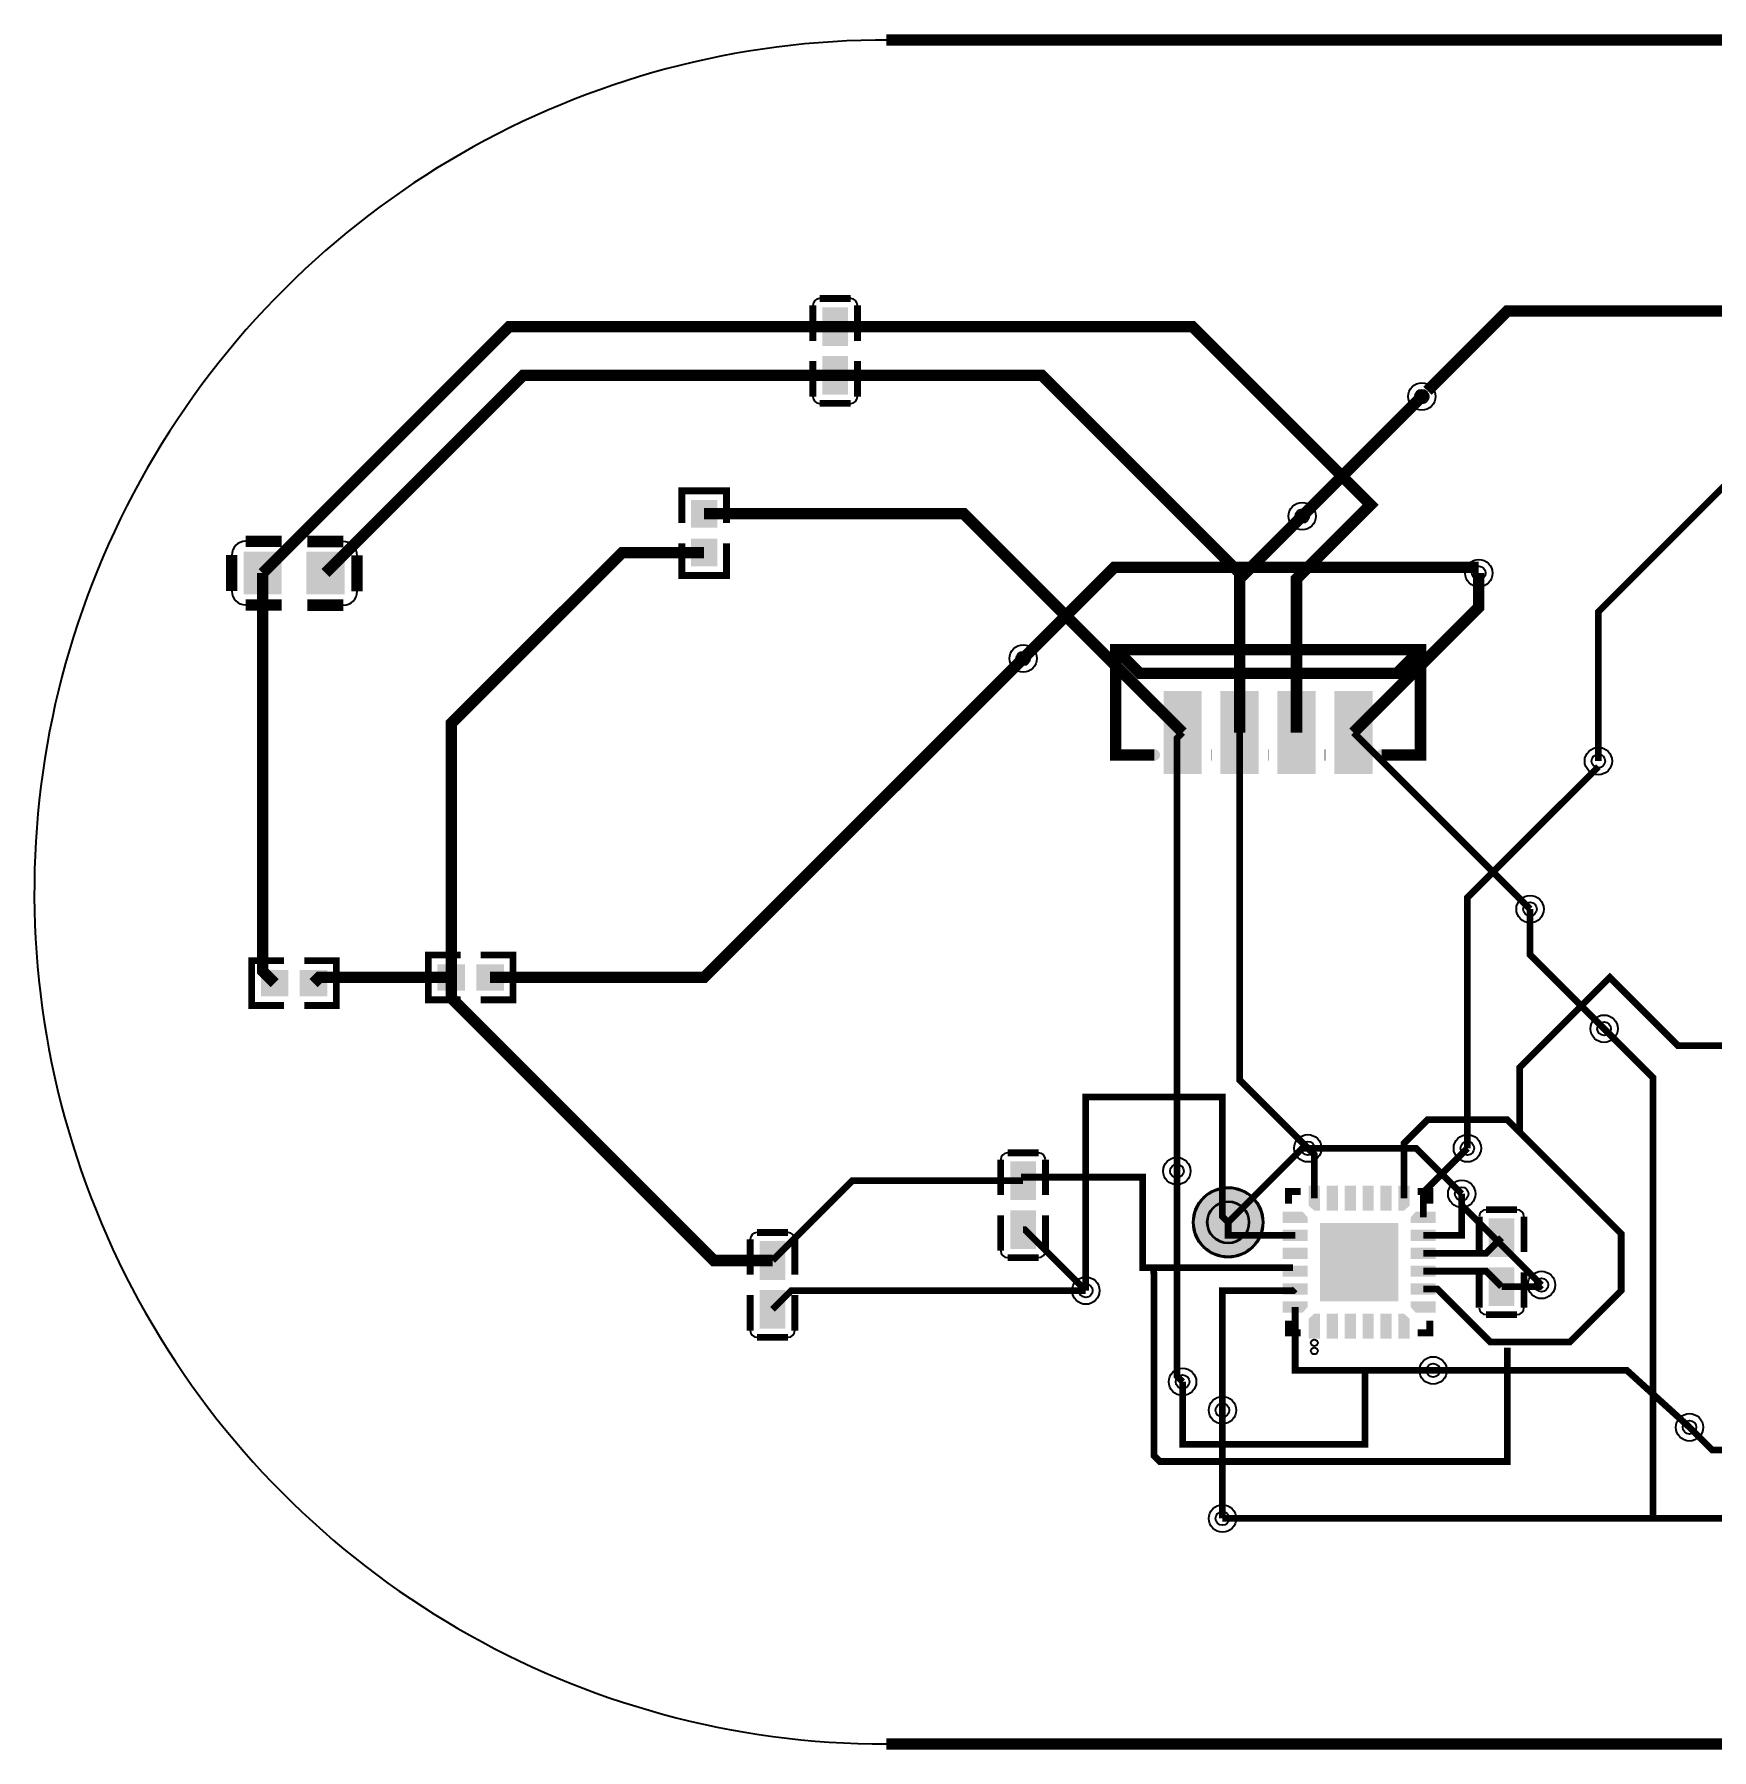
# Model space of a CAD drawing. Header units: millimetres. Extents: x -19 to 69, y -19.1 to 19.1.
# Drawn here: x -19 to 18.4, y -19.13 to 19.13 of the extents above; entities that cross this region are included whole.
import ezdxf

# ---------------------------------------------------------------- set-up
doc = ezdxf.new("R2010")
doc.units = ezdxf.units.MM
for name, color, linetype, true_color in [('BoardOutLine', 7, 'Continuous', 0xff00ff), ('BottomLayer', 7, 'Continuous', 0x0000ff), ('BottomSolderMaskLayer', 7, 'Continuous', 0xaa00ff), ('Document', 7, 'Continuous', 0xffffff), ('Hole', 7, 'Continuous', 0x222222), ('Multi-Layer', 7, 'Continuous', 0xc0c0c0), ('TopLayer', 7, 'Continuous', 0xff0000), ('TopPasteMaskLayer', 7, 'Continuous', 0x808080), ('TopSilkLayer', 7, 'Continuous', 0xffcc00), ('TopSolderMaskLayer', 7, 'Continuous', 0x800080)]:
    doc.layers.add(name, color=color, linetype=linetype, true_color=true_color)

msp = doc.modelspace()

# ---------------------------------------------------------------- hatches: boundary and pattern name
at = {"layer": 'BottomSolderMaskLayer'}
msp.add_hatch(color=256, dxfattribs=at).paths.add_polyline_path([(6.833, -7.366, 1), (8.407, -7.366, 1)])
at = {"layer": 'Document'}
for points in [[(5.973, 2.929), (5.109, 2.929), (5.092, 2.93), (5.076, 2.933), (5.06, 2.939), (5.046, 2.946), (5.032, 2.955), (5.019, 2.966), (5.008, 2.979), (4.999, 2.993), (4.992, 3.007), (4.986, 3.023), (4.983, 3.039), (4.982, 3.056), (4.982, 5.406), (4.983, 5.423), (4.986, 5.439), (4.992, 5.455), (4.999, 5.469), (5.008, 5.483), (5.019, 5.496), (5.032, 5.507), (5.046, 5.516), (5.06, 5.523), (5.076, 5.529), (5.092, 5.532), (5.109, 5.533), (11.909, 5.533), (11.926, 5.532), (11.942, 5.529), (11.958, 5.523), (11.973, 5.516), (11.986, 5.507), (11.999, 5.496), (12.01, 5.483), (12.019, 5.469), (12.026, 5.455), (12.032, 5.439), (12.035, 5.423), (12.036, 5.406), (12.036, 3.056), (12.035, 3.039), (12.032, 3.023), (12.026, 3.007), (12.019, 2.993), (12.01, 2.979), (11.999, 2.966), (11.986, 2.955), (11.973, 2.946), (11.958, 2.939), (11.942, 2.933), (11.926, 2.93), (11.909, 2.929), (11.045, 2.929), (11.029, 2.93), (11.012, 2.933), (10.997, 2.939), (10.982, 2.946), (10.968, 2.955), (10.955, 2.966), (10.944, 2.979), (10.935, 2.993), (10.928, 3.007), (10.922, 3.023), (10.919, 3.039), (10.918, 3.056), (10.919, 3.073), (10.922, 3.089), (10.928, 3.105), (10.935, 3.12), (10.944, 3.133), (10.955, 3.146), (10.968, 3.157), (10.982, 3.166), (10.997, 3.173), (11.012, 3.179), (11.029, 3.182), (11.045, 3.183), (11.782, 3.183), (11.782, 5.279), (5.236, 5.279), (5.236, 3.183), (5.973, 3.183), (5.989, 3.182), (6.006, 3.179), (6.021, 3.173), (6.036, 3.166), (6.05, 3.157), (6.063, 3.146), (6.074, 3.133), (6.083, 3.12), (6.09, 3.105), (6.096, 3.089), (6.099, 3.073), (6.1, 3.056), (6.099, 3.039), (6.096, 3.023), (6.09, 3.007), (6.083, 2.993), (6.074, 2.979), (6.063, 2.966), (6.05, 2.955), (6.036, 2.946), (6.021, 2.939), (6.006, 2.933), (5.989, 2.93), (5.973, 2.929)], [(5.649, 4.749), (5.632, 4.75), (5.616, 4.753), (5.6, 4.759), (5.586, 4.766), (5.572, 4.775), (5.559, 4.786), (5.054, 5.292), (5.038, 5.301), (5.024, 5.311), (5.012, 5.324), (5.001, 5.339), (4.993, 5.354), (4.987, 5.371), (4.983, 5.388), (4.982, 5.406), (4.983, 5.423), (4.986, 5.439), (4.992, 5.455), (4.999, 5.469), (5.008, 5.483), (5.019, 5.496), (5.032, 5.507), (5.046, 5.516), (5.06, 5.523), (5.076, 5.529), (5.092, 5.532), (5.109, 5.533), (5.119, 5.533), (5.136, 5.532), (5.152, 5.529), (5.168, 5.523), (5.183, 5.516), (5.196, 5.507), (5.209, 5.496), (5.702, 5.003), (11.326, 5.003), (11.819, 5.496), (11.832, 5.507), (11.846, 5.516), (11.86, 5.523), (11.876, 5.529), (11.892, 5.532), (11.909, 5.533), (11.926, 5.532), (11.942, 5.529), (11.958, 5.523), (11.973, 5.516), (11.986, 5.507), (11.999, 5.496), (12.01, 5.483), (12.019, 5.47), (12.026, 5.455), (12.032, 5.439), (12.035, 5.423), (12.036, 5.406), (12.035, 5.389), (12.032, 5.373), (12.026, 5.357), (12.019, 5.342), (12.01, 5.329), (11.999, 5.316), (11.469, 4.786), (11.456, 4.775), (11.443, 4.766), (11.428, 4.759), (11.412, 4.753), (11.396, 4.75), (11.379, 4.749), (5.649, 4.749)]]:
    msp.add_hatch(color=256, dxfattribs=at).paths.add_polyline_path(points)
at = {"layer": 'TopLayer'}
for points in [[(-0.873, 12.215), (-1.413, 12.215), (-1.413, 13.005), (-0.873, 13.005)], [(-0.873, 11.915), (-1.413, 11.915), (-1.413, 11.125), (-0.873, 11.125)], [(-4.334, 8.151), (-3.794, 8.151), (-3.794, 8.717), (-4.334, 8.717)], [(-4.334, 7.851), (-3.794, 7.851), (-3.794, 7.285), (-4.334, 7.285)], [(-13.508, 6.662), (-14.308, 6.662), (-14.308, 7.562), (-13.508, 7.562)], [(-12.108, 6.662), (-12.908, 6.662), (-12.908, 7.562), (-12.108, 7.562)], [(6.204, 4.456), (7.004, 4.456), (7.004, 2.656), (6.204, 2.656)], [(7.474, 4.456), (8.274, 4.456), (8.274, 2.656), (7.474, 2.656)], [(8.744, 4.456), (9.544, 4.456), (9.544, 2.656), (8.744, 2.656)], [(10.014, 4.456), (10.814, 4.456), (10.814, 2.656), (10.014, 2.656)], [(-13.358, -1.762), (-13.358, -2.302), (-13.924, -2.302), (-13.924, -1.762)], [(-13.058, -1.762), (-13.058, -2.302), (-12.492, -2.302), (-12.492, -1.762)], [(-9.421, -1.635), (-9.421, -2.175), (-9.987, -2.175), (-9.987, -1.635)], [(-9.121, -1.635), (-9.121, -2.175), (-8.555, -2.175), (-8.555, -1.635)], [(3.318, -6.835), (2.778, -6.835), (2.778, -6.045), (3.318, -6.045)], [(9.441, -6.575), (9.641, -6.575), (9.641, -7.08), (9.541, -7.081), (9.441, -6.981)], [(9.841, -6.575), (10.041, -6.575), (10.041, -7.08), (9.841, -7.08)], [(10.241, -6.575), (10.441, -6.575), (10.441, -7.08), (10.241, -7.08)], [(10.641, -6.575), (10.841, -6.575), (10.841, -7.08), (10.641, -7.08)], [(11.041, -6.575), (11.241, -6.575), (11.241, -7.08), (11.041, -7.08)], [(11.641, -6.575), (11.441, -6.575), (11.441, -7.08), (11.541, -7.081), (11.641, -6.981)], [(3.318, -7.135), (2.778, -7.135), (2.778, -7.925), (3.318, -7.925)], [(8.861, -7.155), (9.267, -7.155), (9.367, -7.255), (9.366, -7.355), (8.861, -7.355)], [(12.221, -7.155), (11.815, -7.155), (11.715, -7.255), (11.716, -7.355), (12.221, -7.355)], [(8.861, -7.555), (9.366, -7.555), (9.366, -7.755), (8.861, -7.755)], [(9.691, -7.405), (11.391, -7.405), (11.391, -9.105), (9.691, -9.105)], [(11.716, -7.555), (12.221, -7.555), (12.221, -7.755), (11.716, -7.755)], [(13.446, -8.105), (13.986, -8.105), (13.986, -7.315), (13.446, -7.315)], [(-2.27, -8.613), (-2.81, -8.613), (-2.81, -7.823), (-2.27, -7.823)], [(8.861, -7.955), (9.366, -7.955), (9.366, -8.155), (8.861, -8.155)], [(11.716, -7.955), (12.221, -7.955), (12.221, -8.155), (11.716, -8.155)], [(8.861, -8.355), (9.366, -8.355), (9.366, -8.555), (8.861, -8.555)], [(11.716, -8.355), (12.221, -8.355), (12.221, -8.555), (11.716, -8.555)], [(13.446, -8.405), (13.986, -8.405), (13.986, -9.195), (13.446, -9.195)], [(8.861, -8.755), (9.366, -8.755), (9.366, -8.955), (8.861, -8.955)], [(11.716, -8.755), (12.221, -8.755), (12.221, -8.955), (11.716, -8.955)], [(-2.27, -8.913), (-2.81, -8.913), (-2.81, -9.703), (-2.27, -9.703)], [(8.861, -9.355), (9.267, -9.355), (9.367, -9.255), (9.366, -9.155), (8.861, -9.155)], [(12.221, -9.355), (11.816, -9.355), (11.716, -9.255), (11.716, -9.155), (12.221, -9.155)], [(9.441, -9.935), (9.641, -9.935), (9.641, -9.43), (9.541, -9.43), (9.441, -9.53)], [(9.841, -9.43), (10.041, -9.43), (10.041, -9.935), (9.841, -9.935)], [(10.241, -9.43), (10.441, -9.43), (10.441, -9.935), (10.241, -9.935)], [(10.641, -9.43), (10.841, -9.43), (10.841, -9.935), (10.641, -9.935)], [(11.041, -9.43), (11.241, -9.43), (11.241, -9.935), (11.041, -9.935)], [(11.641, -9.935), (11.441, -9.935), (11.441, -9.43), (11.541, -9.43), (11.641, -9.53)]]:
    msp.add_hatch(color=256, dxfattribs=at).paths.add_polyline_path(points)
at = {"layer": 'TopPasteMaskLayer'}
for points in [[(-1.368, 12.845), (-0.918, 12.845), (-0.868, 12.795), (-0.868, 12.315), (-0.918, 12.245), (-1.368, 12.245), (-1.418, 12.315), (-1.418, 12.795)], [(-1.368, 11.885), (-0.918, 11.885), (-0.868, 11.815), (-0.868, 11.335), (-0.918, 11.285), (-1.368, 11.285), (-1.418, 11.335), (-1.418, 11.815)], [(-4.294, 8.136), (-3.834, 8.136), (-3.794, 8.176), (-3.794, 8.677), (-3.834, 8.717), (-4.294, 8.717), (-4.334, 8.677), (-4.334, 8.176)], [(-4.294, 7.866), (-3.834, 7.866), (-3.794, 7.826), (-3.794, 7.325), (-3.834, 7.285), (-4.294, 7.285), (-4.334, 7.325), (-4.334, 7.826)], [(-13.508, 6.662), (-14.308, 6.662), (-14.308, 7.562), (-13.508, 7.562)], [(-12.108, 6.662), (-12.908, 6.662), (-12.908, 7.562), (-12.108, 7.562)], [(6.204, 4.456), (7.004, 4.456), (7.004, 2.656), (6.204, 2.656)], [(7.474, 4.456), (8.274, 4.456), (8.274, 2.656), (7.474, 2.656)], [(8.744, 4.456), (9.544, 4.456), (9.544, 2.656), (8.744, 2.656)], [(10.014, 4.456), (10.814, 4.456), (10.814, 2.656), (10.014, 2.656)], [(-13.343, -1.802), (-13.343, -2.262), (-13.383, -2.302), (-13.884, -2.302), (-13.924, -2.262), (-13.924, -1.802), (-13.884, -1.762), (-13.383, -1.762)], [(-13.073, -1.802), (-13.073, -2.262), (-13.033, -2.302), (-12.532, -2.302), (-12.492, -2.262), (-12.492, -1.802), (-12.532, -1.762), (-13.033, -1.762)], [(-9.406, -1.675), (-9.406, -2.135), (-9.446, -2.175), (-9.947, -2.175), (-9.987, -2.135), (-9.987, -1.675), (-9.947, -1.635), (-9.446, -1.635)], [(-9.136, -1.675), (-9.136, -2.135), (-9.096, -2.175), (-8.595, -2.175), (-8.555, -2.135), (-8.555, -1.675), (-8.595, -1.635), (-9.096, -1.635)], [(2.823, -6.205), (3.273, -6.205), (3.323, -6.255), (3.323, -6.735), (3.273, -6.805), (2.823, -6.805), (2.773, -6.735), (2.773, -6.255)], [(9.641, -7.08), (9.641, -6.575), (9.441, -6.575), (9.441, -6.981), (9.541, -7.081)], [(10.041, -7.08), (10.041, -6.575), (9.841, -6.575), (9.841, -7.08)], [(10.441, -7.08), (10.441, -6.575), (10.241, -6.575), (10.241, -7.08)], [(10.641, -6.575), (10.641, -7.08), (10.841, -7.08), (10.841, -6.575)], [(11.041, -6.575), (11.041, -7.08), (11.241, -7.08), (11.241, -6.575)], [(11.641, -6.981), (11.641, -6.575), (11.441, -6.575), (11.441, -7.08), (11.541, -7.081)], [(2.823, -7.165), (3.273, -7.165), (3.323, -7.235), (3.323, -7.715), (3.273, -7.765), (2.823, -7.765), (2.773, -7.715), (2.773, -7.235)], [(8.861, -7.155), (8.861, -7.355), (9.366, -7.355), (9.367, -7.255), (9.267, -7.155)], [(11.815, -7.155), (11.715, -7.255), (11.716, -7.355), (12.221, -7.355), (12.221, -7.155)], [(8.861, -7.555), (8.861, -7.755), (9.366, -7.755), (9.366, -7.555)], [(9.821, -7.535), (11.261, -7.535), (11.261, -8.975), (9.821, -8.975)], [(12.221, -7.755), (12.221, -7.555), (11.716, -7.555), (11.716, -7.755)], [(13.941, -8.075), (13.491, -8.075), (13.441, -8.005), (13.441, -7.525), (13.491, -7.475), (13.941, -7.475), (13.991, -7.525), (13.991, -8.005)], [(-2.765, -7.983), (-2.315, -7.983), (-2.265, -8.033), (-2.265, -8.513), (-2.315, -8.583), (-2.765, -8.583), (-2.815, -8.513), (-2.815, -8.033)], [(8.861, -7.955), (8.861, -8.155), (9.366, -8.155), (9.366, -7.955)], [(12.221, -8.155), (12.221, -7.955), (11.716, -7.955), (11.716, -8.155)], [(8.861, -8.355), (8.861, -8.555), (9.366, -8.555), (9.366, -8.355)], [(12.221, -8.555), (12.221, -8.355), (11.716, -8.355), (11.716, -8.555)], [(8.861, -8.755), (8.861, -8.955), (9.366, -8.955), (9.366, -8.755)], [(12.221, -8.955), (12.221, -8.755), (11.716, -8.755), (11.716, -8.955)], [(13.941, -9.035), (13.491, -9.035), (13.441, -8.985), (13.441, -8.505), (13.491, -8.435), (13.941, -8.435), (13.991, -8.505), (13.991, -8.985)], [(-2.765, -8.943), (-2.315, -8.943), (-2.265, -9.013), (-2.265, -9.493), (-2.315, -9.543), (-2.765, -9.543), (-2.815, -9.493), (-2.815, -9.013)], [(8.861, -9.155), (8.861, -9.355), (9.267, -9.355), (9.367, -9.255), (9.366, -9.155)], [(12.221, -9.355), (12.221, -9.155), (11.716, -9.155), (11.716, -9.255), (11.816, -9.355)], [(9.641, -9.43), (9.541, -9.43), (9.441, -9.53), (9.441, -9.935), (9.641, -9.935)], [(9.841, -9.43), (9.841, -9.935), (10.041, -9.935), (10.041, -9.43)], [(10.441, -9.935), (10.441, -9.43), (10.241, -9.43), (10.241, -9.935)], [(10.841, -9.935), (10.841, -9.43), (10.641, -9.43), (10.641, -9.935)], [(11.241, -9.935), (11.241, -9.43), (11.041, -9.43), (11.041, -9.935)], [(11.541, -9.43), (11.441, -9.43), (11.441, -9.935), (11.641, -9.935), (11.641, -9.53)]]:
    msp.add_hatch(color=256, dxfattribs=at).paths.add_polyline_path(points)
at = {"layer": 'TopSolderMaskLayer'}
for points in [[(-0.856, 12.178), (-1.43, 12.178), (-1.43, 13.042), (-0.856, 13.042)], [(-0.856, 11.952), (-1.43, 11.952), (-1.43, 11.088), (-0.856, 11.088)], [(-4.358, 8.124), (-3.77, 8.124), (-3.77, 8.743), (-4.358, 8.743)], [(-4.358, 7.878), (-3.77, 7.878), (-3.77, 7.259), (-4.358, 7.259)], [(-13.483, 6.637), (-14.333, 6.637), (-14.333, 7.587), (-13.483, 7.587)], [(-12.083, 6.637), (-12.933, 6.637), (-12.933, 7.587), (-12.083, 7.587)], [(6.179, 4.481), (7.029, 4.481), (7.029, 2.631), (6.179, 2.631)], [(7.449, 4.481), (8.299, 4.481), (8.299, 2.631), (7.449, 2.631)], [(8.719, 4.481), (9.569, 4.481), (9.569, 2.631), (8.719, 2.631)], [(9.989, 4.481), (10.839, 4.481), (10.839, 2.631), (9.989, 2.631)], [(-13.333, -1.737), (-13.333, -2.327), (-13.949, -2.327), (-13.949, -1.737)], [(-13.083, -1.737), (-13.083, -2.327), (-12.467, -2.327), (-12.467, -1.737)], [(-9.396, -1.61), (-9.396, -2.2), (-10.012, -2.2), (-10.012, -1.61)], [(-9.146, -1.61), (-9.146, -2.2), (-8.53, -2.2), (-8.53, -1.61)], [(3.335, -6.872), (2.761, -6.872), (2.761, -6.008), (3.335, -6.008)], [(6.833, -7.366, 1), (8.407, -7.366, 1)], [(9.416, -6.55), (9.666, -6.55), (9.666, -7.105), (9.541, -7.106), (9.416, -6.996)], [(9.816, -6.55), (10.066, -6.55), (10.066, -7.105), (9.816, -7.105)], [(10.216, -6.55), (10.467, -6.55), (10.467, -7.105), (10.216, -7.105)], [(10.616, -6.55), (10.866, -6.55), (10.866, -7.105), (10.616, -7.105)], [(11.016, -6.55), (11.266, -6.55), (11.266, -7.105), (11.016, -7.105)], [(11.666, -6.55), (11.416, -6.55), (11.416, -7.105), (11.541, -7.106), (11.666, -6.996)], [(3.335, -7.098), (2.761, -7.098), (2.761, -7.962), (3.335, -7.962)], [(8.836, -7.13), (9.282, -7.13), (9.392, -7.255), (9.391, -7.38), (8.836, -7.38)], [(12.246, -7.13), (11.8, -7.13), (11.69, -7.255), (11.691, -7.38), (12.246, -7.38)], [(8.836, -7.53), (9.391, -7.53), (9.391, -7.78), (8.836, -7.78)], [(9.666, -7.38), (11.416, -7.38), (11.416, -9.13), (9.666, -9.13)], [(11.691, -7.53), (12.246, -7.53), (12.246, -7.78), (11.691, -7.78)], [(13.429, -8.142), (14.003, -8.142), (14.003, -7.278), (13.429, -7.278)], [(-2.253, -8.65), (-2.827, -8.65), (-2.827, -7.786), (-2.253, -7.786)], [(8.836, -7.93), (9.391, -7.93), (9.391, -8.181), (8.836, -8.181)], [(11.691, -7.93), (12.246, -7.93), (12.246, -8.181), (11.691, -8.181)], [(8.836, -8.33), (9.391, -8.33), (9.391, -8.58), (8.836, -8.58)], [(11.691, -8.33), (12.246, -8.33), (12.246, -8.58), (11.691, -8.58)], [(13.429, -8.368), (14.003, -8.368), (14.003, -9.232), (13.429, -9.232)], [(8.836, -8.73), (9.391, -8.73), (9.391, -8.98), (8.836, -8.98)], [(11.691, -8.73), (12.246, -8.73), (12.246, -8.98), (11.691, -8.98)], [(-2.253, -8.876), (-2.827, -8.876), (-2.827, -9.74), (-2.253, -9.74)], [(8.836, -9.38), (9.282, -9.38), (9.392, -9.255), (9.391, -9.13), (8.836, -9.13)], [(12.246, -9.381), (11.8, -9.381), (11.69, -9.255), (11.691, -9.13), (12.246, -9.13)], [(9.416, -9.961), (9.667, -9.961), (9.667, -9.405), (9.541, -9.404), (9.416, -9.514)], [(9.816, -9.405), (10.066, -9.405), (10.066, -9.96), (9.816, -9.96)], [(10.216, -9.405), (10.467, -9.405), (10.467, -9.96), (10.216, -9.96)], [(10.616, -9.405), (10.866, -9.405), (10.866, -9.96), (10.616, -9.96)], [(11.016, -9.405), (11.266, -9.405), (11.266, -9.96), (11.016, -9.96)], [(11.666, -9.96), (11.416, -9.96), (11.416, -9.405), (11.541, -9.404), (11.666, -9.514)]]:
    msp.add_hatch(color=256, dxfattribs=at).paths.add_polyline_path(points)

# ---------------------------------------------------------------- linework, layer by layer
at = {"layer": 'BoardOutLine', "const_width": 0.254}
for points in [[(0, 19), (50, 19)], [(0, -19), (50, -19)]]:
    msp.add_lwpolyline(points, dxfattribs=at)
at = {"layer": 'BoardOutLine'}
msp.add_arc((0, 0), 19, 88.8075, 270, dxfattribs=at)
at = {"layer": 'BottomLayer'}
for points, const_width in [([(9.271, 8.382), (11.938, 11.049), (11.938, 11.176)], 0.254), ([(3.048, 5.207), (5.08, 7.239), (13.208, 7.239)], 0.254), ([(12.954, -5.715), (12.954, -0.127), (15.875, 2.794)], 0.15), ([(16.002, -3.048), (14.351, -1.397), (14.351, -0.381)], 0.15), ([(4.445, -8.89), (4.445, -4.572), (7.493, -4.572), (7.493, -7.239), (7.62, -7.366)], 0.15), ([(7.62, -7.366), (9.271, -5.715), (9.398, -5.715)], 0.15), ([(9.398, -5.715), (11.811, -5.715), (12.827, -6.731)], 0.15), ([(6.477, -6.223), (6.477, -10.795), (6.604, -10.922)], 0.15), ([(12.827, -6.731), (12.827, -6.985), (14.605, -8.763)], 0.15), ([(12.192, -10.668), (16.51, -10.668), (17.907, -11.938)], 0.15), ([(7.493, -11.557), (7.493, -13.97)], 0.15)]:
    msp.add_lwpolyline(points, dxfattribs=dict(at, const_width=const_width))
at = {"layer": 'BottomSolderMaskLayer'}
for radius in [0.787, 0.472]:
    msp.add_circle((7.62, -7.366), radius, dxfattribs=at)
at = {"layer": 'Document'}
msp.add_circle((9.541, -10.055), 0.0749, dxfattribs=at)
at = {"layer": 'Hole'}
for centre in [(11.938, 11.049), (9.271, 8.382), (13.208, 7.112), (3.048, 5.207), (15.875, 2.921), (14.351, -0.381), (16.002, -3.048), (9.398, -5.715), (12.954, -5.715), (6.477, -6.223), (12.827, -6.731), (4.445, -8.89), (14.605, -8.763), (12.192, -10.668), (6.604, -10.922), (7.493, -11.557), (17.907, -11.938), (7.493, -13.97)]:
    msp.add_circle(centre, 0.152, dxfattribs=at)
at = {"layer": 'Multi-Layer'}
for centre, radius in [((11.938, 11.049), 0.305), ((9.271, 8.382), 0.305), ((13.208, 7.112), 0.305), ((3.048, 5.207), 0.305), ((15.875, 2.921), 0.305), ((14.351, -0.381), 0.305), ((16.002, -3.048), 0.305), ((9.398, -5.715), 0.305), ((12.954, -5.715), 0.305), ((6.477, -6.223), 0.305), ((12.827, -6.731), 0.305), ((7.62, -7.366), 0.762), ((7.62, -7.366), 0.457), ((4.445, -8.89), 0.305), ((14.605, -8.763), 0.305), ((6.604, -10.922), 0.305), ((12.192, -10.668), 0.305), ((7.493, -11.557), 0.305), ((17.907, -11.938), 0.305), ((7.493, -13.97), 0.305)]:
    msp.add_circle(centre, radius, dxfattribs=at)
at = {"layer": 'TopLayer'}
for points, const_width in [([(20.039, 12.954), (13.843, 12.954), (12.065, 11.176)], 0.254), ([(-13.908, 7.112), (-8.41, 12.61), (-1.143, 12.61)], 0.254), ([(-1.143, 12.61), (6.821, 12.61), (10.795, 8.636), (9.144, 6.985), (9.144, 3.556)], 0.254), ([(-12.508, 7.112), (-8.1, 11.52), (-1.143, 11.52)], 0.254), ([(7.874, 3.556), (7.874, 7.112), (3.466, 11.52), (-1.143, 11.52)], 0.254), ([(20.039, 10.414), (15.875, 6.25), (15.875, 2.921)], 0.15), ([(6.604, 3.556), (1.726, 8.434), (-4.064, 8.434)], 0.254), ([(7.874, 3.556), (7.874, 6.985), (9.271, 8.382)], 0.254), ([(-9.704, -1.905), (-9.704, 3.758), (-5.894, 7.568), (-4.064, 7.568)], 0.254), ([(14.118, -5.355), (14.118, -3.916), (16.129, -1.905), (17.653, -3.429), (32.893, -3.429), (32.893, 1.778), (38.989, 7.874)], 0.15), ([(-13.908, 7.112), (-13.908, -1.765), (-13.641, -2.032)], 0.254), ([(10.414, 3.556), (13.208, 6.35), (13.208, 7.112)], 0.254), ([(-8.838, -1.905), (-4.064, -1.905), (3.048, 5.207)], 0.254), ([(6.604, 3.556), (6.477, 3.429), (6.477, -6.223)], 0.15), ([(7.874, 3.556), (7.874, -4.191), (9.398, -5.715)], 0.15), ([(10.414, 3.556), (14.351, -0.381)], 0.15), ([(-12.775, -2.032), (-12.648, -1.905), (-9.704, -1.905)], 0.254), ([(-9.704, -1.905), (-9.704, -2.361), (-3.847, -8.218), (-2.54, -8.218)], 0.254), ([(17.092, -13.97), (17.092, -4.138), (16.002, -3.048)], 0.15), ([(11.541, -6.828), (11.541, -5.604), (12.065, -5.08), (13.843, -5.08), (16.383, -7.62), (16.383, -8.89), (15.24, -10.033), (13.462, -10.033), (12.284, -8.855), (11.969, -8.855)], 0.15), ([(9.541, -6.828), (9.541, -5.858), (9.398, -5.715)], 0.15), ([(11.969, -7.255), (11.969, -6.701), (12.954, -5.715)], 0.15), ([(-2.54, -8.218), (-0.762, -6.44), (3.048, -6.44)], 0.15), ([(3, -6.36), (5.715, -6.36), (5.715, -8.377), (9.065, -8.377)], 0.15), ([(11.969, -7.656), (12.827, -7.656), (12.827, -6.731)], 0.15), ([(3.048, -7.53), (3.085, -7.53), (4.445, -8.89)], 0.15), ([(9.114, -7.656), (7.62, -7.656), (7.62, -7.366)], 0.15), ([(11.969, -8.055), (13.371, -8.055), (13.716, -7.71)], 0.15), ([(5.959, -8.377), (5.969, -8.709), (5.969, -12.573), (6.096, -12.7), (13.843, -12.7), (13.843, -10.16)], 0.15), ([(11.969, -8.455), (13.371, -8.455), (13.716, -8.8)], 0.15), ([(9.114, -8.855), (9.078, -8.89), (7.493, -8.89), (7.493, -11.557)], 0.15), ([(13.716, -8.8), (14.568, -8.8), (14.605, -8.763)], 0.15), ([(-2.54, -9.308), (-2.122, -8.89), (4.445, -8.89)], 0.15), ([(9.114, -9.255), (9.114, -10.668), (12.192, -10.668)], 0.15), ([(6.604, -10.922), (6.604, -12.319), (10.671, -12.316), (10.671, -10.668)], 0.15), ([(20.039, -12.446), (18.415, -12.446), (17.907, -11.938)], 0.15), ([(20.039, -14.986), (19.023, -13.97), (7.493, -13.97)], 0.15)]:
    msp.add_lwpolyline(points, dxfattribs=dict(at, const_width=const_width))
at = {"layer": 'TopSilkLayer'}
for points, const_width in [([(-1.642, 13.081), (-1.642, 12.291)], 0.152), ([(-0.797, 13.234), (-1.489, 13.234)], 0.152), ([(-0.644, 12.291), (-0.644, 13.081)], 0.152), ([(-1.642, 11.049), (-1.642, 11.839)], 0.152), ([(-0.644, 11.839), (-0.644, 11.049)], 0.152), ([(-0.797, 10.896), (-1.489, 10.896)], 0.152), ([(-4.563, 8.227), (-4.563, 8.945), (-3.565, 8.945), (-3.565, 8.227)], 0.152), ([(-13.488, 7.822), (-14.288, 7.822)], 0.254), ([(-12.912, 7.816), (-12.112, 7.816)], 0.254), ([(-4.563, 7.775), (-4.563, 7.057), (-3.565, 7.057), (-3.565, 7.775)], 0.152), ([(-14.598, 6.712), (-14.598, 7.512)], 0.254), ([(-11.803, 6.706), (-11.803, 7.506)], 0.254), ([(-13.488, 6.402), (-14.288, 6.402)], 0.254), ([(-12.912, 6.397), (-12.112, 6.397)], 0.254), ([(5.109, 5.406), (5.119, 5.406), (5.649, 4.876), (11.379, 4.876), (11.909, 5.406)], 0.254), ([(5.973, 3.056), (5.109, 3.056), (5.109, 5.406), (11.909, 5.406), (11.909, 3.056), (11.045, 3.056)], 0.254), ([(7.243, 3.056), (7.235, 3.056)], 0.254), ([(8.513, 3.056), (8.505, 3.056)], 0.254), ([(9.783, 3.056), (9.775, 3.056)], 0.254), ([(-13.434, -1.533), (-14.152, -1.533), (-14.152, -2.531), (-13.434, -2.531)], 0.152), ([(-12.982, -1.533), (-12.264, -1.533), (-12.264, -2.531), (-12.982, -2.531)], 0.152), ([(-9.497, -1.406), (-10.215, -1.406), (-10.215, -2.404), (-9.497, -2.404)], 0.152), ([(-9.045, -1.406), (-8.327, -1.406), (-8.327, -2.404), (-9.045, -2.404)], 0.152), ([(2.549, -5.969), (2.549, -6.759)], 0.152), ([(3.394, -5.816), (2.702, -5.816)], 0.152), ([(3.547, -6.759), (3.547, -5.969)], 0.152), ([(8.965, -6.953), (8.965, -6.679), (9.239, -6.679)], 0.152), ([(12.117, -6.953), (12.117, -6.679), (11.844, -6.679)], 0.152), ([(2.549, -8.001), (2.549, -7.211)], 0.152), ([(3.547, -7.211), (3.547, -8.001)], 0.152), ([(13.217, -8.029), (13.217, -7.239)], 0.152), ([(13.37, -7.086), (14.062, -7.086)], 0.152), ([(14.215, -7.239), (14.215, -8.029)], 0.152), ([(-2.194, -7.594), (-2.886, -7.594)], 0.152), ([(-3.039, -7.747), (-3.039, -8.537)], 0.152), ([(-2.041, -8.537), (-2.041, -7.747)], 0.152), ([(3.394, -8.154), (2.702, -8.154)], 0.152), ([(13.217, -8.481), (13.217, -9.271)], 0.152), ([(14.215, -9.271), (14.215, -8.481)], 0.152), ([(-3.039, -9.779), (-3.039, -8.989)], 0.152), ([(-2.041, -8.989), (-2.041, -9.779)], 0.152), ([(8.965, -9.558), (8.965, -9.831), (9.239, -9.831)], 0.152), ([(12.117, -9.558), (12.117, -9.831), (11.844, -9.831)], 0.152), ([(13.37, -9.424), (14.062, -9.424)], 0.152), ([(-2.194, -9.932), (-2.886, -9.932)], 0.152)]:
    msp.add_lwpolyline(points, dxfattribs=dict(at, const_width=const_width))
msp.add_circle((9.541, -10.235), 0.0749, dxfattribs=at)
for centre, radius, start, end in [((-1.489, 13.081), 0.152, 90, 180), ((-0.797, 13.081), 0.152, 0, 90), ((-1.489, 11.049), 0.152, 180, 270), ((-0.797, 11.049), 0.152, 270, 0), ((-14.288, 7.512), 0.31, 90, 180), ((-12.112, 7.506), 0.31, 359.9953, 90), ((-14.288, 6.712), 0.31, 179.9953, 270), ((-12.112, 6.706), 0.31, 270, 0), ((2.702, -5.969), 0.152, 90, 180), ((3.394, -5.969), 0.152, 0, 90), ((13.37, -7.239), 0.152, 90, 180), ((14.062, -7.239), 0.152, 0, 90), ((-2.886, -7.747), 0.152, 90, 180), ((-2.194, -7.747), 0.152, 0, 90), ((2.702, -8.001), 0.152, 180, 270), ((3.394, -8.001), 0.152, 270, 0), ((13.37, -9.271), 0.152, 180, 270), ((14.062, -9.271), 0.152, 270, 360), ((-2.886, -9.779), 0.152, 180, 270), ((-2.194, -9.779), 0.152, 270, 0)]:
    msp.add_arc(centre, radius, start, end, dxfattribs=at)
at = {"layer": 'TopSolderMaskLayer'}
for radius in [0.787, 0.472]:
    msp.add_circle((7.62, -7.366), radius, dxfattribs=at)

doc.saveas('drawing.dxf')
